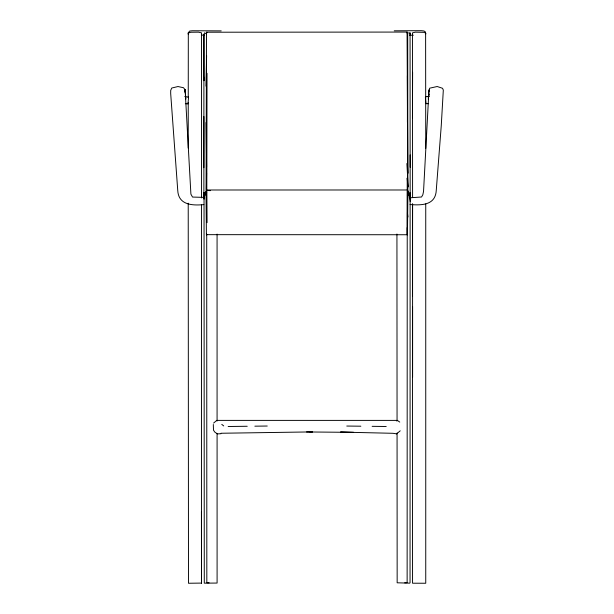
<?xml version="1.0" encoding="UTF-8"?>
<svg xmlns="http://www.w3.org/2000/svg" width="614" height="614" viewBox="0 0 614 614"><rect width="100%" height="100%" fill="white"/><g stroke="black" fill="none" stroke-linecap="round" stroke-linejoin="round"><path stroke-width="0.92" d="M188.245 102.4L188.229 148.035M188.252 97.649L188.314 33.01L190.808 32.258L198.522 32.158L201.515 32.849L201.484 197.946M188.222 203.203L188.483 583.254L201.53 583.085M203.879 197.631L203.902 116.507M203.856 167.706L203.925 34.445L204.569 32.826L206.097 33.755M206.089 194.484L206.488 32.22L407.067 32.066L407.696 32.557L407.849 195.206M206.803 190.57L207.018 73.312M407.212 189.657L407.212 178.014L407.834 187.04L407.174 163.447L407.834 187.04M407.228 227.579L407.136 582.671L404.703 582.832M407.926 195.306L407.926 190.985L407.404 195.352M412.585 306.693L412.577 377.28L412.577 204.14M412.485 377.257L412.554 583.208L425.748 583.246L425.74 203.909M425.74 148.396L425.617 33.072L423.906 32.335L415.248 32.158L412.47 32.887L412.585 197.524M407.665 195.475L407.926 190.985L407.435 234.74L206.411 234.663L206.028 191.56L206.434 195.582M412.454 295.81L412.585 203.802M410.298 197.777L421.526 197.002L422.808 194.83L423.537 191.491L428.91 91.125L429.662 88.186L437.191 86.52L442.548 88.293L443.316 90.097L441.251 125.786L436.262 190.325C435.51 205.383 421.565 205.429 410.06 204.539M410.06 34.484L410.068 32.941L408.763 32.926M412.454 117.727L412.616 72.322M410.16 197.746L410.068 32.941M206.089 195.62L206.15 191.99L206.695 192.681M206.043 86.152L206.611 55.636M410.129 198.483L410.045 582.809L409.638 583.162L397.158 582.793L397.066 433.315M188.145 34.054L188.168 32.887L189.711 31.045L192.343 30.761L221.209 30.884M203.541 197.378L192.527 197.063L190.9 194.131L185.129 89.897L183.555 87.748L177.983 86.536L171.751 88.04L170.7 90.411L170.684 93.512L177.745 190.417C178.474 205.13 192.42 205.667 203.84 204.615M217.087 433.499L217.095 583.054L204.285 583.162L204.032 192.911L203.817 197.562L204.055 199.113L204.032 192.911L205.414 193.464M206.603 173.033L206.388 189.48M203.817 197.562L204.032 192.911M428.91 91.125L428.326 99.322L428.902 94.095M410.137 201.331L410.068 193.003L410.006 198.89L410.068 193.003L408.671 193.21M407.427 200.018L407.903 194.431M206.35 195.659L206.565 193.878M428.449 97.703L428.871 94.149M428.91 91.463L429.132 89.598M184.538 91.547L185.129 89.897L185.881 98.969M306.516 431.949L353.656 432.371L340.478 432.087L392.983 433.3L396.659 433.852L397.135 433.024M213.595 423.077L216.773 420.39L397.373 420.398L399.752 422.079M400.213 430.805L396.659 433.852M406.591 32.795L407.696 32.557M427.751 96.797L429.24 96.551M428.58 96.505L425.886 96.682L425.379 97.365L425.955 103.712L428.603 103.643M213.311 424.489L213.495 430.168L214.831 432.126L217.41 433.883L220.956 433.707L221.032 433.254L312.549 431.895L309.909 431.911M409.546 35.259L413.337 35.213M228.155 426.5L247.227 426.269M254.856 426.177L267.251 426.032M394.249 30.8L421.288 30.7L424.028 30.984L425.318 31.844L425.863 33.847M201.499 35.121L204.293 35.151M346.764 426.047L360.855 426.2M372.13 426.331L386.214 426.492M209.098 582.801L206.826 582.747L206.711 234.064M206.979 190.493L210.548 190.632M185.336 103.689L187.999 103.889L188.575 97.158L184.73 96.59M206.411 234.663L206.887 234.755M221.777 424.374L223.688 425.924M206.488 32.22L207.033 32.749M396.682 420.46L396.782 420.974M407.949 217.018L407.42 212.621L407.435 234.74M185.213 92.906L184.86 89.644L185.067 91.724M407.542 166.624L407.819 173.363L407.067 32.066M207.056 222.675L206.849 189.995L407.166 189.987L407.067 234.64M409.983 193.64L410.091 197.8M203.825 193.924L203.886 197.317M206.611 166.831L206.081 122.485M410.098 193.847L410.022 198.03M203.986 77.234L204.001 80.726L203.925 34.445M410.152 154.897L410.183 167.292M407.389 75.675L407.412 122.301M396.936 234.018L397.058 420.859M201.476 204.523L201.499 583.216L201.43 511.83M217.072 234.095L217.08 421.035"/></g></svg>
